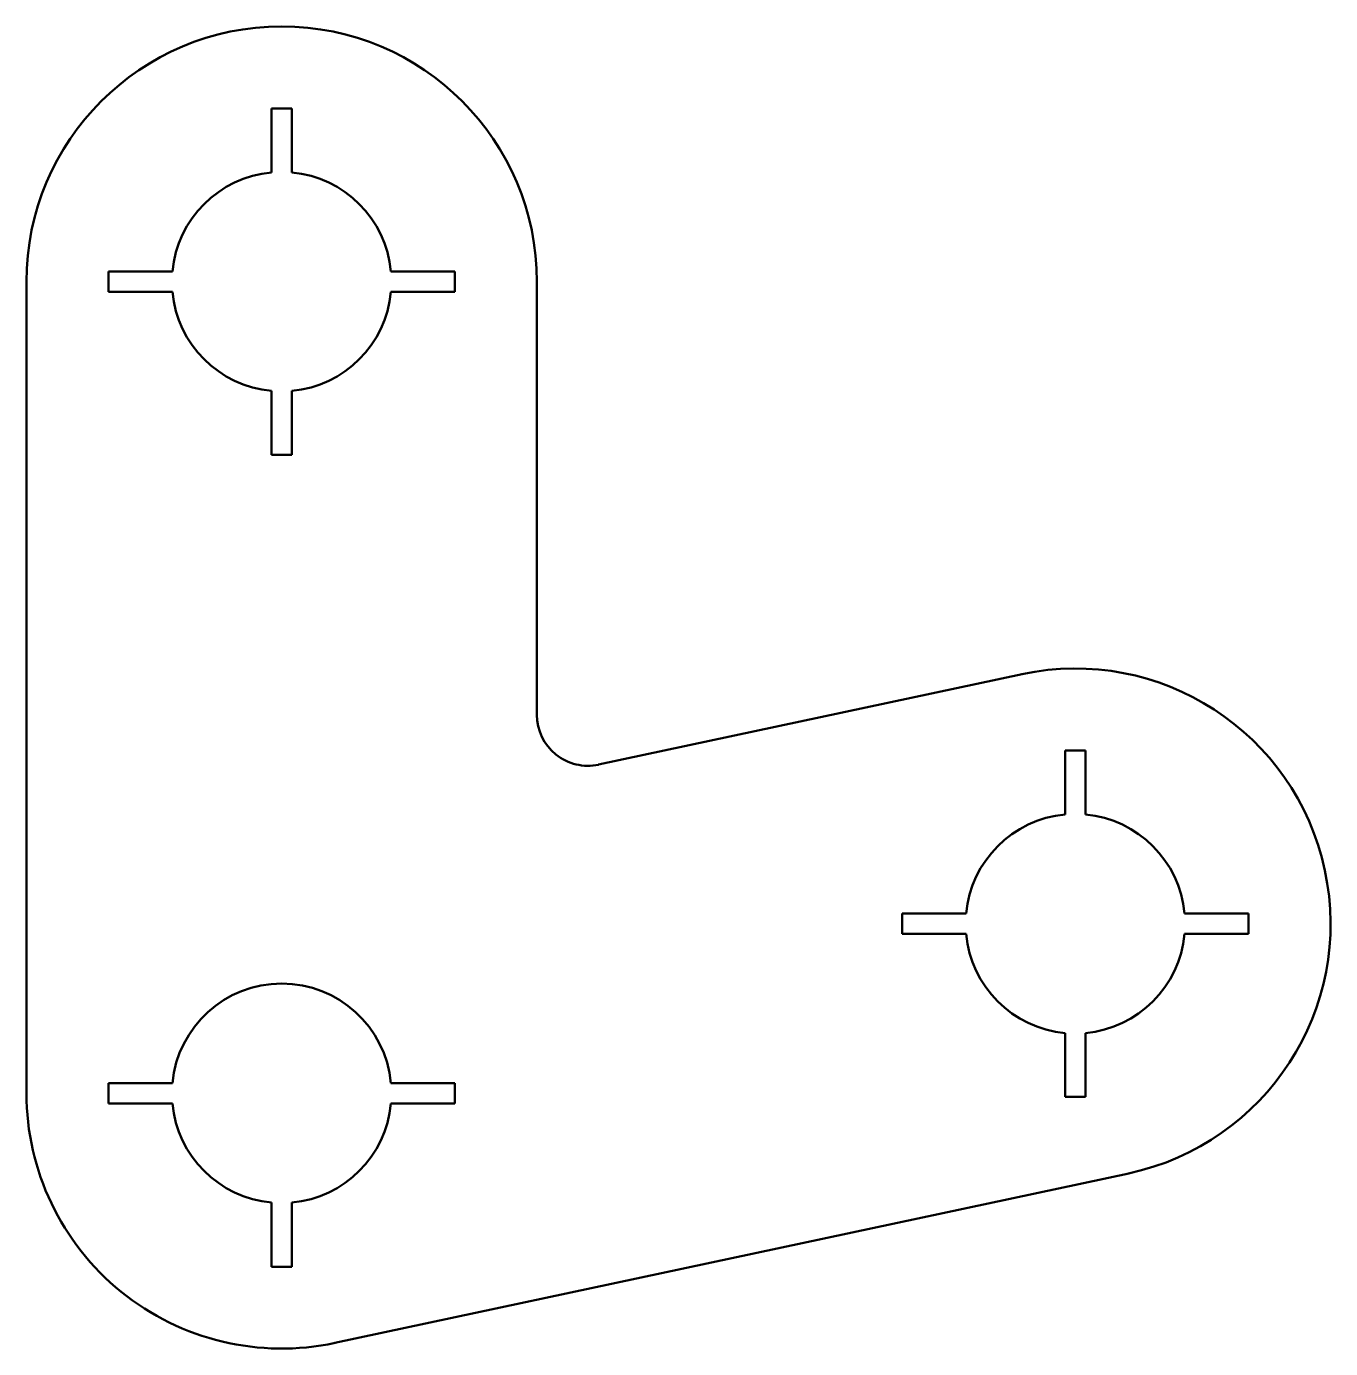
# Model space of a CAD drawing. Header units: millimetres. Extents: x 233 to 361, y 145 to 275.
import ezdxf

# ---------------------------------------------------------------- set-up
doc = ezdxf.new("R2010")
doc.units = ezdxf.units.MM
doc.layers.add('Visible (ISO)', color=7, linetype='Continuous', lineweight=50)

msp = doc.modelspace()

# ---------------------------------------------------------------- linework, layer by layer
at = {"layer": 'Visible (ISO)'}
for p, q in [((257.13, 266.72), (259.13, 266.72)), ((257.13, 260.45), (257.13, 266.72)), ((259.13, 266.72), (259.13, 260.45)), ((241.16, 248.75), (241.16, 250.75)), ((241.16, 250.75), (247.42, 250.75)), ((268.83, 250.75), (275.1, 250.75)), ((275.1, 250.75), (275.1, 248.75)), ((233.13, 170.25), (233.13, 249.75)), ((247.42, 248.75), (241.16, 248.75)), ((275.1, 248.75), (268.83, 248.75)), ((283.13, 249.75), (283.13, 207.33)), ((257.13, 232.78), (257.13, 239.05)), ((259.13, 239.05), (259.13, 232.78)), ((259.13, 232.78), (257.13, 232.78)), ((289.17, 202.45), (330.65, 211.31)), ((334.87, 203.83), (336.87, 203.83)), ((334.87, 197.56), (334.87, 203.83)), ((336.87, 203.83), (336.87, 197.56)), ((318.9, 187.86), (325.17, 187.86)), ((318.9, 185.86), (318.9, 187.86)), ((346.58, 187.86), (352.84, 187.86)), ((352.84, 187.86), (352.84, 185.86)), ((325.17, 185.86), (318.9, 185.86)), ((352.84, 185.86), (346.58, 185.86)), ((334.87, 169.89), (334.87, 176.15)), ((336.87, 176.15), (336.87, 169.89)), ((241.16, 169.25), (241.16, 171.25)), ((241.16, 171.25), (247.42, 171.25)), ((268.83, 171.25), (275.1, 171.25)), ((275.1, 171.25), (275.1, 169.25)), ((336.87, 169.89), (334.87, 169.89)), ((247.42, 169.25), (241.16, 169.25)), ((275.1, 169.25), (268.83, 169.25)), ((341.1, 162.41), (263.35, 145.8)), ((257.13, 153.25), (257.13, 159.55)), ((259.13, 159.55), (259.13, 153.25)), ((259.13, 153.25), (257.13, 153.25))]:
    msp.add_line(p, q, dxfattribs=at)
for centre, radius, start, end in [((258.13, 249.75), 25, 0, 180), ((258.13, 249.75), 10.75, 95.3376, 174.6624), ((258.13, 249.75), 10.75, 5.3376, 84.6624), ((258.13, 249.75), 10.75, 185.3376, 264.6624), ((258.13, 249.75), 10.75, 275.3376, 354.6624), ((335.87, 186.86), 25, 282.0574, 102.0574), ((288.13, 207.33), 5, 180, 282.0574), ((335.87, 186.86), 10.75, 95.3376, 174.6624), ((335.87, 186.86), 10.75, 5.3376, 84.6624), ((335.87, 186.86), 10.75, 185.3376, 264.6624), ((335.87, 186.86), 10.75, 275.3376, 354.6624), ((258.13, 170.25), 10.75, 5.3376, 174.6624), ((258.13, 170.25), 25, 180, 282.0574), ((258.13, 170.25), 10.75, 185.3376, 264.6624), ((258.13, 170.25), 10.75, 275.3376, 354.6624)]:
    msp.add_arc(centre, radius, start, end, dxfattribs=at)

doc.saveas('drawing.dxf')
